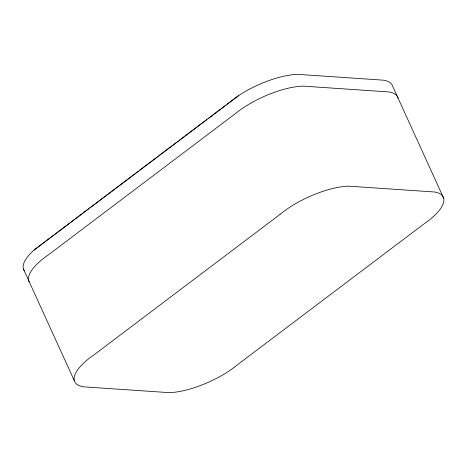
<?xml version="1.0" encoding="UTF-8"?>
<svg xmlns="http://www.w3.org/2000/svg" width="467" height="467" viewBox="0 0 467 467"><rect width="100%" height="100%" fill="white"/><g stroke="black" fill="none" stroke-linecap="round" stroke-linejoin="round"><path stroke-width="0.7" d="M24.214 270.726A52.958 18.371 -24.5 0 1 34.044 250.049L238.847 95.408A52.958 18.371 -24.5 0 1 298.022 74.37L383.705 80.196A52.958 18.371 -24.5 0 1 392.694 86.325L443.65 198.142M34.044 250.049L69.536 223.249M70.704 222.374L88.736 208.755M89.903 207.873L138.191 171.412M139.359 170.531L157.391 156.912M158.558 156.036L178.336 141.098M179.503 140.217L206.846 119.57M208.013 118.688L226.046 105.069M227.213 104.194L238.847 95.408M23.35 268.858L74.306 380.675M398.059 98.093A52.958 18.371 -24.5 0 0 389.064 91.964L303.387 86.144A52.958 18.371 -24.5 0 0 234.457 114.339L48.673 254.626A52.958 18.371 -24.5 0 0 29.217 281.905M280.048 214.382L94.264 354.669A52.958 18.371 -24.5 0 0 83.295 386.804L168.978 392.63A52.958 18.371 -24.5 0 0 237.907 364.429L423.692 224.142A52.958 18.371 -24.5 0 0 434.66 192.013L348.983 186.187A52.958 18.371 -24.5 0 0 280.048 214.382"/></g></svg>
